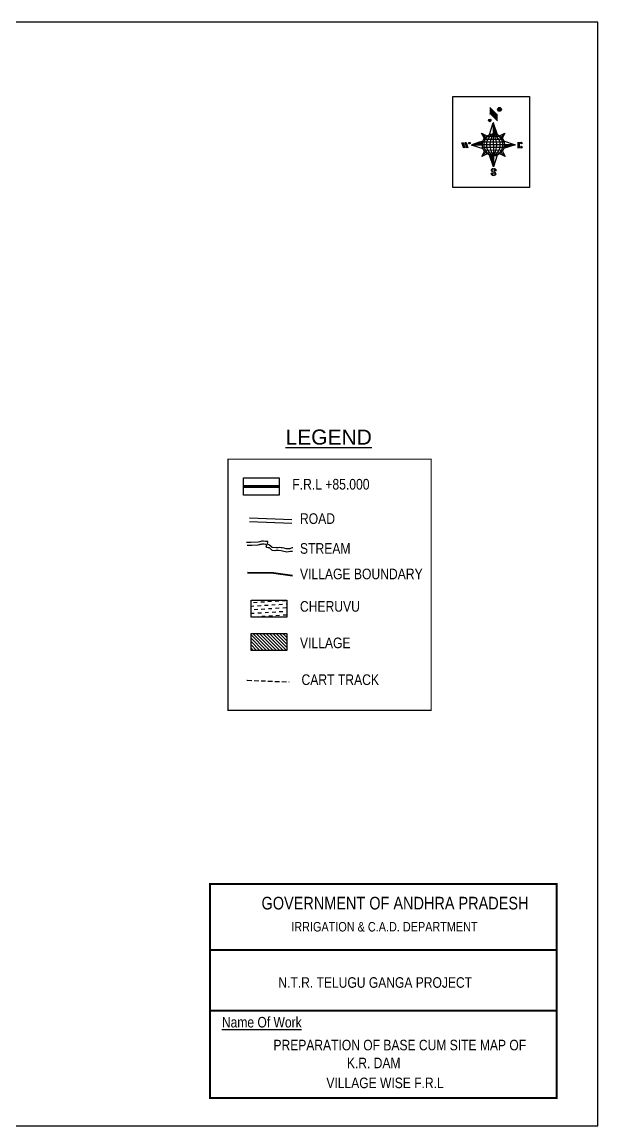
# Model space of a CAD drawing. Header units: inches. Extents: x 342870 to 351334, y 1581193 to 1587171.
# Drawn here: x 348214 to 351334, y 1581193 to 1587171 of the extents above; entities that cross this region are included whole.
import ezdxf
from ezdxf.enums import TextEntityAlignment as Align

# ---------------------------------------------------------------- set-up
doc = ezdxf.new("R2010")
doc.units = ezdxf.units.IN
doc.header["$MEASUREMENT"] = 0
doc.linetypes.add('BORDER', pattern=[1.75, 0.5, -0.25, 0.5, -0.25, 0, -0.25])
doc.linetypes.add('DASHED', pattern=[0.75, 0.5, -0.25])
for name, color, linetype in [('AQUADUCT', 1, 'Continuous'), ('BLOCK', 7, 'Continuous'), ('bord', 1, 'Continuous'), ('C LINE COO', 6, 'Continuous'), ('FRAME 025', 7, 'Continuous'), ('STREAM', 4, 'Continuous'), ('TABLE', 7, 'Continuous'), ('Tank', 17, 'Continuous'), ('TITLEBLOCK', 7, 'Continuous'), ('VILLAGE BOUNDARY', 6, 'Continuous'), ('VILLAGE_AREA', 1, 'Continuous')]:
    doc.layers.add(name, color=color, linetype=linetype)
doc.layers.add('ROAD', color=1, linetype='Continuous', lineweight=25)
doc.layers.add('VILL_BOUNDARY', color=6, linetype='BORDER', lineweight=30)
doc.styles.add('A', font='arial.ttf')
doc.styles.add('ARIALN', font='ARIALN.TTF')
pattern_1 = [(267.297113149, (-8720374.938, 50637915.138), (10.5367255337, -0.497431438), [])]
pattern_2 = [(357.297113149, (-8720374.938, 50637915.138), (0.497431438, 10.5367255337), [])]

# ---------------------------------------------------------------- blocks, each defined once
blk = doc.blocks.new('*X3')
at = {"color": 0, "linetype": 'Continuous'}
for p, q in [((6321.6, 240.5), (6322.3, 241.2)), ((6321.6, 240.3), (6322.3, 241)), ((6321.6, 240.1), (6322.3, 240.8)), ((6321.6, 239.9), (6322.4, 240.7)), ((6321.6, 239.8), (6322.4, 240.6)), ((6321.6, 239.6), (6322.5, 240.5)), ((6321.6, 239.4), (6322.5, 240.3)), ((6321.6, 239.2), (6322.6, 240.2)), ((6321.8, 240.8), (6322.4, 241.4)), ((6322.1, 241.3), (6322.4, 241.6)), ((6321.7, 239.1), (6322.6, 240.1)), ((6321.8, 239), (6322.7, 240)), ((6321.8, 239), (6322.8, 239.9)), ((6321.9, 238.9), (6322.9, 239.8)), ((6322, 238.8), (6323, 239.7)), ((6322.1, 238.7), (6323.1, 239.6)), ((6322.2, 238.6), (6323.1, 239.6)), ((6322.3, 238.5), (6323.2, 239.5)), ((6322.4, 238.5), (6323.3, 239.4)), ((6322.5, 238.4), (6323.4, 239.3)), ((6322.7, 238.4), (6323.6, 239.3)), ((6322.8, 238.3), (6323.7, 239.2)), ((6322.9, 238.3), (6323.8, 239.1)), ((6323.1, 238.2), (6323.9, 239.1)), ((6323.2, 238.2), (6324, 239)), ((6323.3, 238.2), (6324.2, 239)), ((6323.5, 238.1), (6324.3, 238.9)), ((6323.7, 238.1), (6324.4, 238.9)), ((6323.8, 238.1), (6324.6, 238.8)), ((6324.1, 238.2), (6324.7, 238.8)), ((6324.3, 238.3), (6324.9, 238.8)), ((6324.6, 238.3), (6325.1, 238.8)), ((6324.8, 238.4), (6325.2, 238.8)), ((6325.1, 238.5), (6325.4, 238.8)), ((6325.4, 238.6), (6325.6, 238.8))]:
    blk.add_line(p, q, dxfattribs=at)
blk = doc.blocks.new('*X2')
at = {"color": 0, "linetype": 'Continuous'}
for p, q in [((6324.4, 240.3), (6324.5, 240.4)), ((6324.6, 240.3), (6324.8, 240.5)), ((6324.7, 240.2), (6325, 240.5)), ((6324.8, 240.2), (6325.2, 240.6)), ((6325, 240.1), (6325.5, 240.6)), ((6325.1, 240.1), (6325.6, 240.6)), ((6325.2, 240), (6325.8, 240.6)), ((6325.3, 240), (6326, 240.6)), ((6325.4, 239.9), (6326.1, 240.6)), ((6325.5, 239.8), (6326.2, 240.5)), ((6325.6, 239.8), (6326.3, 240.5)), ((6325.7, 239.7), (6326.5, 240.4)), ((6325.9, 239.6), (6326.6, 240.3)), ((6326, 239.5), (6326.7, 240.3)), ((6326, 239.4), (6326.8, 240.2)), ((6326.1, 239.3), (6327, 240.2)), ((6326.2, 239.3), (6327.1, 240.1)), ((6326.3, 239.2), (6327.1, 240)), ((6326.4, 239.1), (6327.2, 239.9)), ((6326.5, 239), (6327.3, 239.8)), ((6326.5, 238.9), (6327.4, 239.7)), ((6326.6, 238.8), (6327.5, 239.6)), ((6326.7, 238.7), (6327.5, 239.5)), ((6326.8, 238.6), (6327.6, 239.4)), ((6326.8, 238.5), (6327.7, 239.3)), ((6326.8, 236.5), (6327.4, 237)), ((6326.9, 238.3), (6327.8, 239.2)), ((6326.9, 238.2), (6327.9, 239.1)), ((6326.9, 236.8), (6327.6, 237.4)), ((6327, 238.1), (6327.8, 239)), ((6327, 237.9), (6327.8, 238.8)), ((6327, 237.8), (6327.8, 238.6)), ((6327, 237.6), (6327.8, 238.4)), ((6327, 237.4), (6327.8, 238.2)), ((6327, 237.3), (6327.8, 238)), ((6327, 237.1), (6327.8, 237.9))]:
    blk.add_line(p, q, dxfattribs=at)
blk = doc.blocks.new('H')
at = {"layer": 'bord', "extrusion": (0.000427885, 0.004792, 0.999988)}
h = blk.add_hatch(dxfattribs=at)
h.set_pattern_fill('LINE', color=8, scale=84.387686, angle=-2.7029, style=0)
h.set_pattern_definition(pattern_2)
h.paths.add_polyline_path([(-492, 786, -0.090992), (-448, 775), (-486, 912)])
h = blk.add_hatch(dxfattribs=at)
h.set_pattern_fill('LINE', color=8, scale=84.387686, angle=-92.7029, style=0)
h.set_pattern_definition(pattern_1)
h.paths.add_polyline_path([(-625, 665, -0.090992), (-615, 710), (-751, 671)])
h = blk.add_hatch(dxfattribs=at)
h.set_pattern_fill('LINE', color=8, scale=84.387686, angle=-92.7029, style=0)
h.set_pattern_definition(pattern_1)
h.paths.add_polyline_path([(-246, 647), (-372, 653, -0.090992), (-382, 609)])
h = blk.add_hatch(dxfattribs=at)
h.set_pattern_fill('LINE', color=8, scale=84.387686, angle=-2.7029, style=0)
h.set_pattern_definition(pattern_2)
h.paths.add_polyline_path([(-504, 533, -0.090992), (-549, 543), (-510, 406)])
for p, q in [((-516, 1087, -1217), (-432, 994, -1217)), ((-538, 774, -1216), (-487, 906, -1216)), ((-519, 1020, -1217), (-435, 927, -1216)), ((-487, 906, -1216), (-493, 780, -1216)), ((-487, 906, -1216), (-448, 769, -1216)), ((-627, 794, -1216), (-567, 760, -1216)), ((-627, 794, -1216), (-584, 747, -1215)), ((-599, 731, -1215), (-627, 794, -1216)), ((-421, 753, -1216), (-359, 781, -1216)), ((-359, 781, -1216), (-405, 739, -1216)), ((-359, 781, -1216), (-392, 721, -1215)), ((-865, 701, -1215), (-847, 638, -1215)), ((-847, 700, -1215), (-829, 637, -1215)), ((-829, 699, -1215), (-811, 636, -1215)), ((-829, 699, -1215), (-811, 698, -1215)), ((-811, 698, -1215), (-794, 635, -1215)), ((-752, 665, -1215), (-615, 704, -1215)), ((-752, 665, -1215), (-625, 659, -1215)), ((-619, 614, -1215), (-752, 665, -1215)), ((-246, 641, -1215), (-383, 603, -1215)), ((-379, 693, -1215), (-246, 641, -1215)), ((-373, 647, -1215), (-246, 641, -1215)), ((-213, 669, -1215), (-217, 601, -1215)), ((-197, 600, -1215), (-194, 668, -1215)), ((-639, 526, -1214), (-606, 585, -1215)), ((-639, 526, -1214), (-593, 568, -1215)), ((-577, 553, -1215), (-639, 526, -1214)), ((-511, 400, -1214), (-549, 537, -1214)), ((-460, 533, -1215), (-511, 400, -1214)), ((-505, 527, -1214), (-511, 400, -1214)), ((-371, 513, -1214), (-431, 546, -1215)), ((-371, 513, -1214), (-414, 560, -1215)), ((-399, 576, -1215), (-371, 513, -1214))]:
    blk.add_line(p, q, dxfattribs=at)
at = {"layer": 'bord', "color": 8, "linetype": 'ByBlock', "extrusion": (0.000427885, 0.004792, 0.999988)}
for p, q in [((-493, 780, -1216), (-505, 527, -1214)), ((-373, 647, -1215), (-625, 659, -1215)), ((-375, 679, -1215), (-620, 691, -1215)), ((-386, 711, -1215), (-605, 722, -1215)), ((-411, 744, -1216), (-578, 752, -1216)), ((-378, 616, -1215), (-623, 628, -1215)), ((-392, 585, -1215), (-611, 595, -1215)), ((-420, 555, -1215), (-587, 562, -1215))]:
    blk.add_line(p, q, dxfattribs=at)
at = {"layer": 'bord', "extrusion": (0.000427885, 0.004792, 0.999988), "elevation": -1212}
for points, const_width in [([(-522, 960), (-516, 1093)], 1.61), ([(-434, 933), (-428, 1066)], 1.61), ([(-870, 707), (-846, 706)], 0.642), ([(-829, 643), (-821, 678)], 0.642), ([(-793, 641), (-782, 694)], 0.642), ([(-223, 676), (-174, 673)], 0.706), ([(-195, 645), (-185, 644)], 0.706), ([(-829, 643), (-855, 644)], 0.642), ([(-811, 642), (-784, 641)], 0.642), ([(-177, 605), (-226, 607)], 0.706)]:
    blk.add_lwpolyline(points, dxfattribs=dict(at, const_width=const_width))
for points, const_width in [([(-414, 1073, 1), (-398, 1058, 1)], 22.3), ([(-530, 950, 1), (-520, 939, 1)], 14.8), ([(-776, 697, 1), (-769, 690, 1)], 8.9), ([(-178, 667, 1), (-171, 660, 1)], 9.79), ([(-180, 618, 1), (-173, 611, 1)], 9.79), ([(-525, 322, 1), (-533, 329, 1)], 11.1), ([(-490, 362, 1), (-498, 369, 1)], 11.1)]:
    blk.add_lwpolyline(points, format="xyb", close=True, dxfattribs=dict(at, const_width=const_width))
for points in [[(-537, 317), (-531, 310), (-520, 307), (-505, 307), (-494, 310), (-486, 318), (-487, 326), (-491, 333), (-494, 336), (-503, 341), (-522, 347), (-530, 352), (-534, 355), (-537, 363), (-537, 373), (-530, 381), (-520, 384), (-504, 384), (-493, 380), (-487, 373)], [(-522, 348), (-526, 354), (-528, 361), (-528, 371), (-526, 375), (-521, 381), (-515, 384)], [(-505, 307), (-499, 312), (-497, 319), (-497, 327), (-501, 335), (-509, 343)]]:
    blk.add_lwpolyline(points, dxfattribs=at)
at = {"layer": 'bord', "extrusion": (0.000427885, 0.004792, 0.999988)}
for centre, radius in [((-406, 1065, -1212), 22.3), ((-525, 944, -1212), 14.8), ((-498, 659, -1212), 127), ((-773, 694, -1212), 8.9), ((-174, 663, -1212), 9.79), ((-177, 615, -1212), 9.79), ((-529, 325, -1212), 11.1), ((-494, 365, -1212), 11.1)]:
    blk.add_circle(centre, radius, dxfattribs=at)
at = {"layer": 'bord', "color": 8, "linetype": 'ByBlock', "extrusion": (0.000427885, 0.004792, 0.999988)}
for centre, radius, start, end in [((-482, 658, -1212), 128, 94.9254, 259.6691), ((-437, 656, -1212), 141, 113.2864, 241.308), ((-316, 651, -1212), 222, 142.5892, 212.0053), ((-560, 662, -1212), 141, 293.2864, 61.308), ((-681, 668, -1212), 222, 322.5892, 32.0053), ((-515, 660, -1212), 128, 274.9254, 79.6691)]:
    blk.add_arc(centre, radius, start, end, dxfattribs=at)
at = {"layer": 'bord', "extrusion": (0.000427885, 0.004792, 0.999988)}
for points in [[(-516, 1093, -1212), (-431, 1000, -1212), (-519, 1026, -1212), (-434, 933, -1212)], [(-864, 707, -1212), (-846, 706, -1212), (-846, 644, -1212), (-829, 643, -1212)], [(-829, 705, -1212), (-811, 704, -1212), (-811, 642, -1212), (-793, 641, -1212)], [(-193, 674, -1212), (-197, 606, -1212), (-213, 675, -1212), (-216, 607, -1212)]]:
    blk.add_solid(points, dxfattribs=at)
at = {"layer": 'bord', "extrusion": (0.000427885, 0.004792, 0.999988), "xscale": 7.977342409717546, "yscale": 7.977342408231451, "zscale": 7.977342408476333, "rotation": 138.0840426661453}
for name, p in [('*X2', (38301, -31929, -1212)), ('*X3', (38314, -31951, -1212))]:
    blk.add_blockref(name, p, dxfattribs=at)

msp = doc.modelspace()

# ---------------------------------------------------------------- hatches: boundary and pattern name
at = {"layer": 'Tank'}
h = msp.add_hatch(dxfattribs=at)
h.set_pattern_fill('DASH', color=4, scale=155.195912, angle=3.54054, style=0)
h.set_pattern_definition([(3.5405362, (-3655377.227, -14686818.52), (18.164452831, 20.56047188), [19.399489047, -19.399489047])])
h.paths.add_polyline_path([(349648.1, 1583947.7), (349648.1, 1584040.4), (349454.2, 1584040.4), (349454.2, 1583947.7)])
at = {"layer": 'VILLAGE_AREA'}
h = msp.add_hatch(dxfattribs=at)
h.set_pattern_fill('ANSI31', color=256, scale=102.119787, angle=89.82225, style=0)
h.set_pattern_definition([(134.8222507, (-138641.124, -708642.845), (-9.05415779, -8.998153735), [])])
h.paths.add_polyline_path([(349454.2, 1583859.7), (349454.2, 1583767), (349648.1, 1583767), (349648.1, 1583859.7)])

# ---------------------------------------------------------------- linework, layer by layer
at = {"layer": 'BLOCK', "color": 1, "const_width": 15}
msp.add_lwpolyline([(349606.5, 1584655.5), (349412.6, 1584655.5)], dxfattribs=at)
at = {"layer": 'C LINE COO', "color": 0}
msp.add_lwpolyline([(342869.8, 1581192.5), (351333.9, 1581192.5), (351333.9, 1587170.8), (342869.8, 1587170.8), (342869.8, 1581192.5)], dxfattribs=at)
at = {"layer": 'FRAME 025', "lineweight": -3}
for points, const_width in [([(349328.9, 1584803.6), (350430.4, 1584803.6), (350430.4, 1583443.4), (349328.9, 1583443.4)], 6.7), ([(349231.9, 1582502.5), (351110.3, 1582502.5), (351110.3, 1581343.6), (349231.9, 1581343.6)], 11.4)]:
    msp.add_lwpolyline(points, close=True, dxfattribs=dict(at, const_width=const_width))
for points in [[(349412.6, 1584701.8), (349606.5, 1584701.8), (349606.5, 1584609.1), (349412.6, 1584609.1)], [(349454.2, 1584040.4), (349648.1, 1584040.4), (349648.1, 1583947.7), (349454.2, 1583947.7)]]:
    msp.add_lwpolyline(points, close=True, dxfattribs=at)
at = {"layer": 'FRAME 025', "lineweight": -3, "const_width": 11.4}
for points in [[(349231.9, 1582145), (351110.3, 1582145)], [(349231.9, 1581816.4), (351110.3, 1581816.4)], [(349231.9, 1581343.6), (351110.3, 1581343.6)]]:
    msp.add_lwpolyline(points, dxfattribs=at)
at = {"layer": 'ROAD', "color": 1}
for points in [[(349446, 1584485.9), (349447.5, 1584485.6), (349675.7, 1584476.6)], [(349446, 1584466.7), (349446.6, 1584466.6), (349675.7, 1584457.5)]]:
    msp.add_lwpolyline(points, dxfattribs=at)
at = {"layer": 'ROAD', "color": 1, "linetype": 'DASHED', "ltscale": 50}
msp.add_lwpolyline([(349432, 1583606.5), (349433.4, 1583606.1), (349661.7, 1583597.2)], dxfattribs=at)
at = {"layer": 'STREAM'}
for points in [[(349680.6, 1584322.9), (349677.8, 1584322.7), (349672.1, 1584321.4), (349664.5, 1584318.7), (349661.1, 1584317.7), (349657.9, 1584317.4), (349656, 1584317.1), (349651, 1584317.2), (349644.8, 1584318.2), (349634.6, 1584320.7), (349623.5, 1584323.3), (349618.3, 1584324.2), (349608.9, 1584324.6), (349601.5, 1584324), (349591, 1584323.8), (349569.4, 1584324.7), (349554.5, 1584338.2), (349543, 1584342.7), (349544.8, 1584356.9), (349533.3, 1584358.4), (349522.4, 1584359.5), (349519.8, 1584359.5), (349513, 1584359), (349502.1, 1584356.4), (349492.1, 1584354), (349452.9, 1584351.8), (349444.4, 1584351.9), (349436.7, 1584351.4), (349430.3, 1584352.4)], [(349679, 1584304.2), (349677.7, 1584303.9), (349668.7, 1584302.7), (349657.6, 1584301.4), (349648.1, 1584300.3), (349640.8, 1584301.3), (349631.7, 1584303.3), (349618.4, 1584306.5), (349602.7, 1584309), (349595.2, 1584308.7), (349589.3, 1584308.2), (349582.5, 1584307.9), (349570.8, 1584309.6), (349566.9, 1584310.3), (349559.2, 1584318.6), (349553.5, 1584323.3), (349547, 1584324), (349540.3, 1584325.9), (349537.1, 1584328.3), (349540.1, 1584340.3), (349533.8, 1584341.9), (349526.3, 1584343.6), (349522.2, 1584343.9), (349518.7, 1584344), (349512.7, 1584342.7), (349509.7, 1584342.3), (349506, 1584341.4), (349502.8, 1584340.6), (349500.4, 1584339.9), (349497.2, 1584338.8), (349491.1, 1584337.8), (349458.6, 1584336.7), (349455.3, 1584336.1), (349450.2, 1584335.8), (349446.6, 1584335.6), (349436.4, 1584336.5), (349434.6, 1584336.7), (349432.8, 1584336.8)]]:
    msp.add_lwpolyline(points, dxfattribs=at)
at = {"layer": 'VILL_BOUNDARY', "linetype": 'ByBlock', "lineweight": 40}
msp.add_lwpolyline([(349434.3, 1584189.8), (349575.7, 1584188.5), (349678.1, 1584173.2)], dxfattribs=at)
at = {"layer": 'VILLAGE BOUNDARY', "color": 0, "elevation": -0.5}
msp.add_lwpolyline([(350547, 1586768.4), (350963.8, 1586768.4), (350963.8, 1586275.7), (350547, 1586275.7)], close=True, dxfattribs=at)
at = {"layer": 'VILLAGE_AREA'}
msp.add_lwpolyline([(349454.2, 1583859.7), (349648.1, 1583859.7), (349648.1, 1583767), (349454.2, 1583767)], close=True, dxfattribs=at)

# ---------------------------------------------------------------- block references
at = {"layer": 'AQUADUCT', "color": 1, "xscale": 0.4681205179270618, "yscale": 0.4681205181404948, "zscale": 0.4681205179114548, "rotation": 3.078330601651119}
msp.add_blockref('H', (351017, 1586213, 568.1), dxfattribs=at)

# ---------------------------------------------------------------- texts
at = {"layer": 'TABLE', "extrusion": (0.000201441, 0.004807, 0.999988), "style": 'A'}
msp.add_text('%%ULEGEND', height=81.41, rotation=359.99994, dxfattribs=at).set_placement((349875, 1584904.5, 7688.9), align=Align.MIDDLE)
at = {"layer": 'TITLEBLOCK', "extrusion": (0.000201441, 0.004807, 0.999988), "style": 'ARIALN'}
for s, height, p in [('F.R.L +85.000', 57.393, (349677.8, 1584620.4, 7687.5)), ('ROAD', 57.39, (349719.4, 1584434.4, 7686.6)), ('STREAM', 57.39, (349719.4, 1584272.7, 7685.9)), ('VILLAGE BOUNDARY', 57.393, (349719.4, 1584134.6, 7685.2)), ('CHERUVU', 57.39, (349719.4, 1583958.9, 7684.4)), ('VILLAGE', 57.39, (349719.4, 1583761.2, 7683.4)), ('CART TRACK', 57.39, (349727.8, 1583562, 7682.4)), ('GOVERNMENT OF ANDHRA PRADESH ', 68.467, (349511.2, 1582346.3, 7667.6)), ('IRRIGATION & C.A.D. DEPARTMENT', 51.35, (349672.4, 1582227, 7667.6)), ('N.T.R. TELUGU GANGA PROJECT', 57.056, (349602.5, 1581922.2, 7667.9)), ('%%UName Of Work', 57.056, (349296.5, 1581707.2, 7666.8)), ('PREPARATION OF BASE CUM SITE MAP OF ', 57.056, (349575.9, 1581583.4, 7666.3)), ('K.R. DAM', 57.06, (349973.7, 1581486.4, 7665.9)), ('VILLAGE WISE F.R.L', 57.056, (349862.6, 1581378.5, 7672))]:
    msp.add_text(s, height=height, rotation=359.99994, dxfattribs=at).set_placement(p)

doc.saveas('drawing.dxf')
